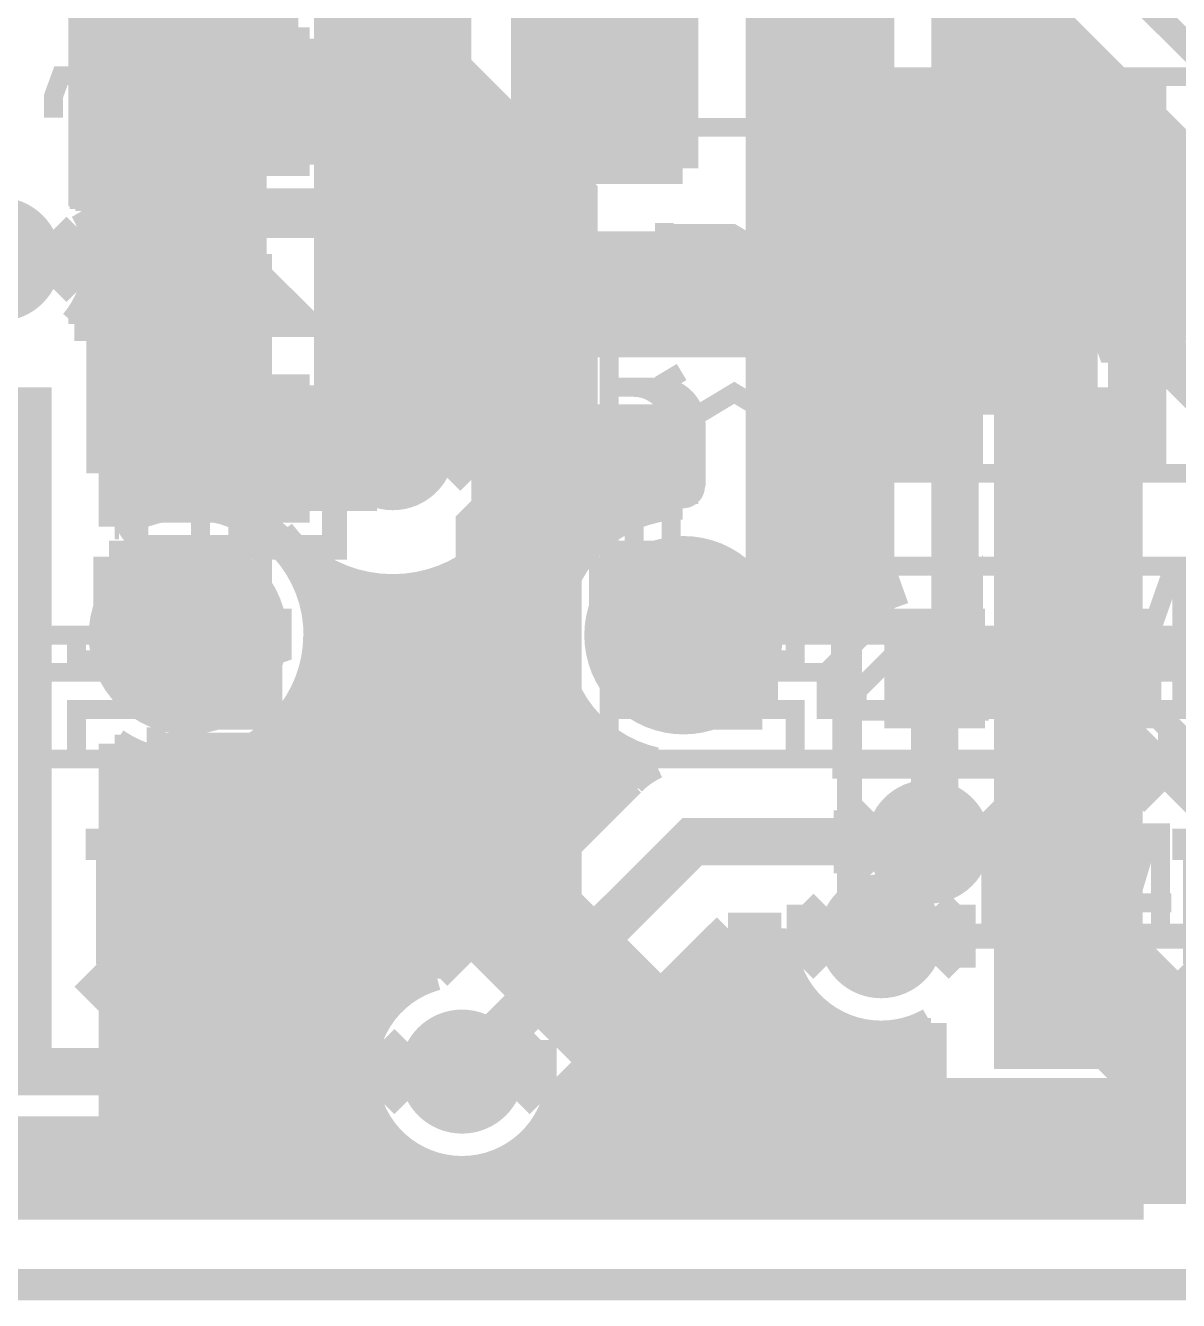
# Model space of a CAD drawing. Extents: x -10 to 131, y -93 to 209.
# Drawn here: x 56.73 to 66.02, y -31.13 to -20.85 of the extents above; entities that cross this region are included whole.
import ezdxf

# ---------------------------------------------------------------- set-up
doc = ezdxf.new("R2010")
doc.units = 0
doc.header["$MEASUREMENT"] = 0
doc.layers.get('0').update_dxf_attribs({"linetype": 'CONTINUOUS'})
for name, color, linetype in [('22-303-0_ASB', 7, 'CONTINUOUS'), ('22-303-0_AST', 7, 'CONTINUOUS'), ('22-303-0_BOT', 2, 'CONTINUOUS'), ('22-303-0_DRD', 6, 'CONTINUOUS'), ('22-303-0_DRL', 1, 'CONTINUOUS'), ('22-303-0_GND', 3, 'CONTINUOUS'), ('22-303-0_IN1', 10, 'CONTINUOUS'), ('22-303-0_SMB', 14, 'CONTINUOUS'), ('22-303-0_SMT', 9, 'CONTINUOUS'), ('22-303-0_SPB', 12, 'CONTINUOUS'), ('22-303-0_SPT', 11, 'CONTINUOUS'), ('22-303-0_SSB', 13, 'CONTINUOUS'), ('22-303-0_SST', 8, 'CONTINUOUS'), ('22-303-0_TOP', 15, 'CONTINUOUS'), ('THRUHOLE_NPT', 7, 'CONTINUOUS'), ('THRUHOLE_TAP', 2, 'CONTINUOUS')]:
    doc.layers.add(name, color=color, linetype=linetype)

# ---------------------------------------------------------------- blocks, each defined once
blk = doc.blocks.new('ROUND_28')
at = {"const_width": 0.54991}
blk.add_lwpolyline([(-0.274954, 0, 1), (0.274954, 0, 1)], format="xyb", close=True, dxfattribs=at)
blk = doc.blocks.new('ROUND_70')
at = {"const_width": 0.29972}
blk.add_lwpolyline([(-0.14986, 0, 1), (0.14986, 0, 1)], format="xyb", close=True, dxfattribs=at)
blk = doc.blocks.new('ROUND_75')
at = {"const_width": 0.29972}
blk.add_lwpolyline([(-0.14986, 0, 1), (0.14986, 0, 1)], format="xyb", close=True, dxfattribs=at)
blk = doc.blocks.new('RECTANGLE_76')
blk.add_solid([(0.59944, 2.74955), (0.59944, -2.74955), (-0.59944, 2.74955), (-0.59944, -2.74955)])
blk = doc.blocks.new('ROUND_117')
at = {"const_width": 0.10033}
blk.add_lwpolyline([(-0.050164, 0, 1), (0.050164, 0, 1)], format="xyb", close=True, dxfattribs=at)
blk = doc.blocks.new('ROUND_85')
at = {"const_width": 0.8001}
blk.add_lwpolyline([(-0.40005, 0, 1), (0.40005, 0, 1)], format="xyb", close=True, dxfattribs=at)
blk = doc.blocks.new('ROUND_100')
at = {"const_width": 0.50038}
blk.add_lwpolyline([(-0.25019, 0, 1), (0.25019, 0, 1)], format="xyb", close=True, dxfattribs=at)
blk = doc.blocks.new('RECTANGLE_9')
blk.add_solid([(0.4064, 0.4826), (0.4064, -0.4826), (-0.4064, 0.4826), (-0.4064, -0.4826)])
blk = doc.blocks.new('RECTANGLE_15')
blk.add_solid([(1.14935, 1.12522), (1.14935, -1.12522), (-1.14935, 1.12522), (-1.14935, -1.12522)])
blk = doc.blocks.new('SQUARE_20')
blk.add_solid([(0.59944, 0.59944), (0.59944, -0.59944), (-0.59944, 0.59944), (-0.59944, -0.59944)])
blk = doc.blocks.new('SQUARE_106')
blk.add_solid([(0.54991, 0.54991), (0.54991, -0.54991), (-0.54991, 0.54991), (-0.54991, -0.54991)])
blk = doc.blocks.new('ROUND_108')
at = {"const_width": 0.10033}
blk.add_lwpolyline([(-0.050164, 0, 1), (0.050164, 0, 1)], format="xyb", close=True, dxfattribs=at)

msp = doc.modelspace()

# ---------------------------------------------------------------- linework, layer by layer
at = {"layer": '22-303-0_ASB'}
for points, const_width in [([(111.00054, 208.99374), (111.00054, 198.99376), (116.0018, 198.99376), (116.0018, 208.99374), (130.50012, 208.99374), (130.50012, -31.00578), (-9.4996, -31.00578), (-9.4996, 208.99374), (111.00054, 208.99374)], 0.254), ([(63.43396, -22.76602), (63.43396, -20.7645), (63.13424, -20.7645), (62.83452, -20.7645), (62.83452, -22.76602)], 0.1524), ([(56.95442, -21.59), (56.95442, -21.41982), (57.01538, -21.25218), (57.2516, -21.25218), (57.31002, -21.41982), (57.31002, -22.26818)], 0.1524), ([(58.0898, -21.25218), (57.85358, -21.25218)], 0.1524), ([(57.97042, -21.25218), (57.97042, -22.26818), (57.85358, -22.098)], 0.1524), ([(58.45302, -21.41982), (58.51398, -21.25218), (58.86958, -21.25218), (58.928, -21.41982), (58.928, -21.76018), (58.80862, -21.92782), (58.45302, -21.92782), (58.45302, -22.26818), (58.928, -22.26818)], 0.1524), ([(65.33642, -21.717), (65.33642, -21.54682), (65.39738, -21.37918), (65.6336, -21.37918), (65.69202, -21.54682), (65.69202, -22.39518)], 0.1524), ([(57.37098, -22.26818), (57.13222, -22.26818)], 0.1524), ([(65.75298, -22.39518), (65.51422, -22.39518)], 0.1524), ([(58.44032, -23.76424), (58.64098, -23.76424), (58.64098, -22.76602), (48.641, -22.76602), (48.641, -23.76424)], 0.1524), ([(67.2338, -23.76424), (67.43446, -23.76424), (67.43446, -22.76602), (61.43498, -22.76602), (61.43498, -23.76424), (61.43498, -24.06396)], 0.1524), ([(58.1406, -24.06396), (58.1406, -25.76576), (58.1406, -25.96388), (57.13984, -25.96388), (57.13984, -25.76576), (58.1406, -25.76576), (58.44032, -26.06548), (56.28894, -26.06548), (56.28894, -26.3652), (54.38902, -26.3652), (54.38902, -26.06548), (54.68874, -25.76576), (51.98872, -25.76576), (51.7398, -25.76576), (50.9397, -25.76576), (50.69078, -25.76576), (50.1396, -25.76576), (49.13884, -25.76576), (48.83912, -26.06548), (48.83912, -24.06396), (48.641, -24.06396), (48.641, -23.76424), (48.83912, -23.76424)], 0.1524), ([(58.23966, -23.76424), (58.44032, -23.76424)], 0.1524), ([(58.64098, -23.76424), (58.64098, -24.06396), (58.44032, -24.06396), (58.44032, -26.06548)], 0.1524), ([(61.43498, -23.76424), (61.63564, -23.76424)], 0.1524), ([(61.63564, -23.76424), (61.83376, -23.76424)], 0.1524), ([(57.93994, -24.56434), (57.93994, -24.06396)], 0.1524), ([(58.64098, -26.3652), (58.64098, -24.06396)], 0.1524), ([(65.08496, -26.06548), (65.08496, -26.3652), (63.18504, -26.3652), (63.18504, -26.06548), (61.63564, -26.06548), (61.63564, -24.06396), (61.43498, -24.06396), (61.43498, -26.3652), (62.93358, -26.3652), (62.93358, -26.76398), (61.43498, -26.76398), (61.43498, -26.3652)], 0.1524), ([(63.18504, -26.06548), (63.48476, -25.76576), (62.93358, -25.76576), (62.93358, -25.96388), (61.93536, -25.96388), (61.93536, -25.76576), (61.93536, -24.06396)], 0.1524), ([(62.13602, -24.06396), (62.13602, -24.56434)], 0.1524), ([(66.93408, -24.06396), (66.93408, -25.76576), (66.93408, -25.96388), (65.93586, -25.96388), (65.93586, -25.76576), (66.93408, -25.76576), (67.2338, -26.06548), (65.08496, -26.06548), (64.78524, -25.76576), (65.93586, -25.76576)], 0.1524), ([(58.1406, -24.66594), (58.039, -24.66594)], 0.1524), ([(61.93536, -24.66594), (62.03442, -24.66594)], 0.1524), ([(55.98922, -25.76576), (57.13984, -25.76576)], 0.1524), ([(61.63564, -26.06548), (61.93536, -25.76576), (62.93358, -25.76576)], 0.1524), ([(63.48476, -25.76576), (63.73368, -25.76576)], 0.1524), ([(64.83604, -26.3652), (64.83604, -26.21534), (64.53378, -25.91562), (64.53378, -25.76576), (63.73368, -25.76576), (63.73368, -25.91562), (63.73368, -26.3652)], 0.1524), ([(64.53378, -25.76576), (64.78524, -25.76576)], 0.1524), ([(63.43396, -26.3652), (63.43396, -26.21534), (63.73368, -25.91562)], 0.1524), ([(64.53378, -25.91562), (64.53378, -26.3652)], 0.1524), ([(58.64098, -26.76398), (58.64098, -26.3652), (57.13984, -26.3652), (57.13984, -26.76398), (58.64098, -26.76398)], 0.1524), ([(67.43446, -26.76398), (67.43446, -26.3652), (65.93586, -26.3652), (65.93586, -26.76398), (67.43446, -26.76398)], 0.1524), ([(57.13984, -26.76398), (50.1396, -26.76398)], 0.1524), ([(65.93586, -26.76398), (62.93358, -26.76398)], 0.1524), ([(65.43548, -26.76398), (65.43548, -28.7655), (65.13576, -28.7655), (64.83604, -28.7655), (64.83604, -26.76398)], 0.1524), ([(57.63768, -27.45232), (57.2135, -27.45232)], 0.254), ([(57.42432, -27.45232), (57.42432, -28.72232), (57.2135, -28.5115)], 0.254), ([(66.40068, -27.45232), (65.9765, -27.45232)], 0.254), ([(66.18732, -27.45232), (66.18732, -28.72232), (65.9765, -28.5115)], 0.254)]:
    msp.add_lwpolyline(points, dxfattribs=dict(at, const_width=const_width))
at = {"layer": '22-303-0_ASB', "const_width": 0.1524}
for points in [[(58.23966, -23.76424, 0.4142136), (57.93994, -24.06396)], [(58.44032, -23.76424, 0.4142136), (58.1406, -24.06396)], [(61.9125, -23.95474, 0.3079803), (61.63564, -23.76678)], [(62.13602, -24.06396, 0.4142136), (61.83376, -23.7617)], [(61.93536, -24.06396, 0.0942165), (61.91445, -23.95397)], [(63.13424, -24.46528, 0.4142136), (62.83452, -24.765)], [(63.43396, -24.765, 0.4142136), (63.13424, -24.46528)], [(65.13576, -24.46528, 0.4142136), (64.83604, -24.765)], [(65.43548, -24.765, 0.4142136), (65.13576, -24.46528)], [(57.93994, -24.56434, 0.4142136), (58.039, -24.6634)], [(62.02934, -24.66594, 0.4142136), (62.13094, -24.56434)], [(62.83452, -24.765, 0.4142136), (63.13424, -25.06472)], [(63.13424, -25.06472, 0.4142136), (63.43396, -24.765)], [(64.83604, -24.765, 0.4142136), (65.13576, -25.06472)], [(65.13576, -25.06472, 0.4142136), (65.43548, -24.765)]]:
    msp.add_lwpolyline(points, format="xyb", dxfattribs=at)
at = {"layer": '22-303-0_AST'}
for points, const_width in [([(111.00054, 208.99374), (111.00054, 198.99376), (116.0018, 198.99376), (116.0018, 208.99374), (130.50012, 208.99374), (130.50012, -31.00578), (-9.4996, -31.00578), (-9.4996, 208.99374), (111.00054, 208.99374)], 0.254), ([(57.32018, -21.3614), (57.32018, -24.3586), (57.6199, -24.3586), (57.6199, -25.0571), (59.2201, -25.0571), (59.2201, -24.3586), (59.51982, -24.3586), (59.51982, -21.3614), (59.2201, -21.3614), (59.2201, -20.6629), (57.6199, -20.6629), (57.6199, -21.3614), (57.32018, -21.3614)], 0.20066), ([(63.67526, -24.4602), (69.67474, -24.4602), (69.67474, -21.2598), (63.67526, -21.2598), (63.67526, -24.4602)], 0.1524), ([(63.67526, -21.2598), (63.67526, -24.4602)], 0.1524), ([(63.77432, -21.2598), (63.77432, -24.4602)], 0.1524), ([(63.87592, -21.2598), (63.87592, -24.4602)], 0.1524), ([(63.97498, -21.2598), (63.97498, -24.4602)], 0.1524), ([(64.07404, -21.2598), (64.07404, -24.4602)], 0.1524), ([(64.17564, -21.2598), (64.17564, -24.4602)], 0.1524), ([(64.2747, -21.2598), (64.2747, -24.4602)], 0.1524), ([(64.37376, -21.2598), (64.37376, -24.4602)], 0.1524), ([(57.52084, -22.26056), (57.32018, -22.26056), (57.32018, -22.46122)], 0.20066), ([(59.51982, -22.29104), (57.32018, -22.29104)], 0.20066), ([(57.49036, -22.26056), (57.49036, -22.46122)], 0.20066), ([(59.51982, -22.26056), (57.52084, -22.26056)], 0.20066), ([(57.66816, -22.26056), (57.66816, -22.46122)], 0.20066), ([(57.8485, -22.26056), (57.8485, -22.46122)], 0.20066), ([(58.02884, -22.26056), (58.02884, -22.46122)], 0.20066), ([(58.20918, -22.26056), (58.20918, -22.46122)], 0.20066), ([(58.38698, -22.26056), (58.38698, -22.46122)], 0.20066), ([(58.56732, -22.26056), (58.56732, -22.46122)], 0.20066), ([(58.74766, -22.26056), (58.74766, -22.46122)], 0.20066), ([(58.928, -22.26056), (58.928, -22.46122)], 0.20066), ([(59.10834, -22.26056), (59.10834, -22.46122)], 0.20066), ([(59.28614, -22.26056), (59.28614, -22.46122)], 0.20066), ([(59.46648, -22.26056), (59.46648, -22.46122)], 0.20066), ([(59.51982, -22.26056), (59.51982, -22.46122)], 0.20066), ([(59.51982, -22.46122), (57.32018, -22.46122)], 0.20066), ([(65.86982, -23.31974), (65.8114, -23.48992), (65.4558, -23.48992), (65.39484, -23.31974), (65.39484, -22.6441), (65.4558, -22.47392), (65.8114, -22.47392), (65.86982, -22.6441)], 0.1524), ([(58.42, -22.65934), (59.01944, -23.25878), (57.82056, -23.25878)], 0.20066), ([(58.42, -22.65934), (57.82056, -23.25878)], 0.20066), ([(58.34888, -22.73046), (58.34888, -23.25878)], 0.20066), ([(58.49112, -22.73046), (58.34888, -22.73046)], 0.20066), ([(58.52922, -22.76856), (58.52922, -23.25878)], 0.20066), ([(58.16854, -22.9108), (58.16854, -23.25878)], 0.20066), ([(58.67146, -22.9108), (58.16854, -22.9108)], 0.20066), ([(58.70702, -22.9489), (58.70702, -23.25878)], 0.20066), ([(57.9882, -23.09114), (57.9882, -23.25878)], 0.20066), ([(58.8518, -23.09114), (57.9882, -23.09114)], 0.20066), ([(58.88736, -23.1267), (58.88736, -23.25878)], 0.20066), ([(66.2305, -25.2095), (63.3095, -25.2095), (63.3095, -26.8478), (66.2305, -26.8478), (66.2305, -25.2095)], 0.1524), ([(64.37376, -26.3779), (64.37376, -25.3619), (64.25692, -25.53208)], 0.1524), ([(63.77432, -26.21026), (63.71336, -26.3779), (63.35776, -26.3779), (63.29934, -26.21026), (63.29934, -25.53208), (63.35776, -25.3619), (63.71336, -25.3619), (63.77432, -25.53208)], 0.1524), ([(65.03416, -26.3779), (64.91732, -26.21026), (64.85636, -26.04008), (64.85636, -25.70226), (64.91732, -25.53208), (65.03416, -25.3619), (65.15354, -25.3619), (65.27292, -25.53208), (65.33134, -25.70226), (65.33134, -26.04008), (65.27292, -26.21026), (65.15354, -26.3779), (65.03416, -26.3779)], 0.1524), ([(66.16954, -26.04008), (65.69456, -26.04008), (65.93332, -25.3619), (66.05016, -25.3619), (66.05016, -26.3779)], 0.1524), ([(57.78246, -25.5524), (57.78246, -25.908), (58.12028, -26.02738), (58.46064, -26.02738), (58.79846, -25.908), (58.79846, -25.5524)], 0.1524), ([(57.78246, -25.61082), (58.79846, -25.61082)], 0.1524), ([(64.49314, -26.3779), (64.25692, -26.3779)], 0.1524), ([(57.78246, -26.7462), (57.78246, -26.50998)], 0.1524), ([(57.78246, -26.62682), (58.79846, -26.62682), (58.62828, -26.50998)], 0.1524), ([(58.29046, -27.52598), (58.29046, -27.17038), (58.46064, -27.10942), (58.62828, -27.10942), (58.79846, -27.17038), (58.79846, -27.52598), (58.62828, -27.5844), (58.46064, -27.5844), (57.78246, -27.34818)], 0.1524)]:
    msp.add_lwpolyline(points, dxfattribs=dict(at, const_width=const_width))
at = {"layer": '22-303-0_BOT'}
for points, const_width in [([(76.2, -27.305), (72.898, -24.003), (69.088, -24.003), (64.008, -18.923), (62.484, -18.923), (59.817, -16.256), (59.817, -12.446), (58.928, -11.557), (58.928, -7.239)], 0.2032), ([(53.213, -13.97), (59.69, -20.4216), (59.69, -20.447)], 1.016), ([(60.8584, -18.15846), (60.8584, -21.99894)], 0.254), ([(61.087, -18.38706), (61.087, -21.99894)], 0.254), ([(61.3156, -18.61566), (61.3156, -21.99894)], 0.254), ([(61.5442, -18.84426), (61.5442, -21.99894)], 0.254), ([(61.7728, -19.07286), (61.7728, -21.99894)], 0.254), ([(62.0014, -19.30146), (62.0014, -21.99894)], 0.254), ([(57.4294, -19.60372), (57.4294, -23.25624)], 0.254), ([(62.0268, -19.75612), (62.0268, -21.99894)], 0.254), ([(57.2135, -19.812), (57.2135, -22.3266)], 0.254), ([(57.658, -19.83232), (57.658, -24.7777)], 0.254), ([(57.2008, -19.94408), (57.2008, -22.30628)], 0.254), ([(59.69, -20.447), (59.69, -23.01494), (59.69, -24.257)], 1.27), ([(57.8866, -20.05838), (57.8866, -24.71928)], 0.254), ([(64.24168, -20.02028), (68.65112, -24.42718)], 0.254), ([(64.24168, -20.02028), (64.24168, -23.25624)], 0.254), ([(64.2874, -20.06346), (64.2874, -23.25624)], 0.254), ([(58.1152, -20.28698), (58.1152, -24.70912)], 0.254), ([(64.516, -20.29206), (64.516, -23.25624)], 0.254), ([(60.833, -20.447), (60.833, -21.99894)], 0.254), ([(58.3438, -20.51304), (58.3438, -24.7523)], 0.254), ([(64.7446, -20.52066), (64.7446, -23.25624)], 0.254), ([(58.547, -20.7518), (57.2135, -20.7518)], 0.254), ([(58.547, -20.71624), (58.547, -23.01494)], 0.254), ([(62.0268, -20.7518), (60.833, -20.7518)], 0.254), ([(64.9732, -20.7518), (64.24168, -20.7518)], 0.254), ([(64.9732, -20.74926), (64.9732, -23.25624)], 0.254), ([(58.547, -20.9804), (57.2135, -20.9804)], 0.254), ([(62.0268, -20.9804), (60.833, -20.9804)], 0.254), ([(65.2018, -20.9804), (64.24168, -20.9804)], 0.254), ([(65.2018, -20.97786), (65.2018, -23.25624)], 0.254), ([(58.547, -21.209), (57.2135, -21.209)], 0.254), ([(62.0268, -21.209), (60.833, -21.209)], 0.254), ([(65.4304, -21.209), (64.24168, -21.209)], 0.254), ([(65.4304, -21.20646), (65.4304, -23.25624)], 0.254), ([(58.547, -21.4376), (57.2135, -21.4376)], 0.254), ([(62.0268, -21.4376), (60.833, -21.4376)], 0.254), ([(65.659, -21.4376), (64.24168, -21.4376)], 0.254), ([(65.659, -21.43506), (65.659, -23.25624)], 0.254), ([(58.547, -21.6662), (57.2135, -21.6662)], 0.254), ([(62.0268, -21.6662), (60.833, -21.6662)], 0.254), ([(65.8876, -21.6662), (64.24168, -21.6662)], 0.254), ([(65.8876, -21.66366), (65.8876, -23.25624)], 0.254), ([(58.547, -21.8948), (57.2135, -21.8948)], 0.254), ([(62.0268, -21.8948), (60.833, -21.8948)], 0.254), ([(66.1162, -21.8948), (64.24168, -21.8948)], 0.254), ([(66.1162, -21.89226), (66.1162, -23.25624)], 0.254), ([(62.0268, -21.99894), (60.833, -21.99894)], 0.254), ([(62.0268, -21.99894), (60.833, -21.99894)], 0.254), ([(58.547, -22.1234), (57.2135, -22.1234)], 0.254), ([(66.3448, -22.1234), (64.24168, -22.1234)], 0.254), ([(58.547, -22.352), (57.2262, -22.352)], 0.254), ([(66.5734, -22.352), (64.24168, -22.352)], 0.254), ([(59.69, -24.257), (59.69, -23.01494)], 1.27), ([(58.547, -22.5806), (57.30748, -22.5806)], 0.254), ([(59.66206, -23.01494), (59.69, -23.01494), (63.13424, -23.01494)], 1.016), ([(59.69, -23.01494), (63.13424, -23.01494)], 1.016), ([(59.69, -23.01494), (63.13424, -23.01494), (59.69, -23.01494)], 1.016), ([(66.802, -22.5806), (64.24168, -22.5806)], 0.254), ([(59.5884, -24.3332), (59.5884, -23.0886)], 1.016), ([(58.547, -22.8092), (57.31764, -22.8092)], 0.254), ([(67.0306, -22.8092), (64.24168, -22.8092)], 0.254), ([(58.547, -23.0378), (57.26176, -23.0378)], 0.254), ([(58.547, -23.01494), (58.547, -24.257)], 0.254), ([(58.547, -23.01494), (58.547, -24.257)], 0.254), ([(59.5884, -23.0886), (59.66206, -23.01494)], 0.2032), ([(67.2592, -23.0378), (64.24168, -23.0378)], 0.254), ([(57.2008, -23.15972), (57.2008, -23.25624)], 0.254), ([(58.547, -23.2664), (57.12206, -23.2664)], 0.254), ([(57.44718, -23.25624), (57.12968, -23.25624)], 0.254), ([(57.44718, -23.25624), (57.44718, -24.88946)], 0.254), ([(66.2432, -23.25624), (64.24168, -23.25624)], 0.254), ([(67.4878, -23.2664), (64.24168, -23.2664)], 0.254), ([(58.547, -23.495), (57.44718, -23.495)], 0.254), ([(58.547, -23.7236), (57.44718, -23.7236)], 0.254), ([(58.547, -23.9522), (57.44718, -23.9522)], 0.254), ([(62.0268, -24.03094), (60.833, -24.03094)], 0.254), ([(62.0268, -24.03094), (60.833, -24.03094)], 0.254), ([(60.833, -24.03094), (60.833, -24.257)], 0.254), ([(60.8584, -24.03094), (60.8584, -27.68854)], 0.254), ([(61.087, -24.03094), (61.087, -25.29586)], 0.254), ([(61.3156, -24.03094), (61.3156, -24.98852)], 0.254), ([(61.5442, -24.03094), (61.5442, -24.8285)], 0.254), ([(61.7728, -24.03094), (61.7728, -24.7396)], 0.254), ([(62.0014, -24.03094), (62.0014, -24.70658)], 0.254), ([(62.0268, -24.03094), (62.0268, -24.70658)], 0.254), ([(58.547, -24.1808), (57.44718, -24.1808)], 0.254), ([(62.0268, -24.1808), (60.833, -24.1808)], 0.254), ([(58.55716, -24.4094), (57.44718, -24.4094)], 0.254), ([(58.5724, -24.49576), (58.5724, -24.85136)], 0.254), ([(62.0268, -24.4094), (60.82284, -24.4094)], 0.254), ([(58.61304, -24.638), (57.44718, -24.638)], 0.254), ([(62.0268, -24.638), (60.76696, -24.638)], 0.254), ([(57.48274, -24.8666), (57.44718, -24.8666)], 0.254), ([(58.72226, -24.8666), (58.5978, -24.8666)], 0.254), ([(60.6298, -24.90724), (60.6298, -27.91714)], 0.254), ([(61.47562, -24.8666), (60.6552, -24.8666)], 0.254), ([(58.801, -24.97582), (58.801, -25.02916)], 0.254), ([(58.91276, -25.0952), (58.85688, -25.0952)], 0.254), ([(61.21654, -25.0952), (60.46724, -25.0952)], 0.254), ([(59.0296, -25.18918), (59.0296, -25.39238)], 0.254), ([(60.4012, -25.15108), (60.4012, -28.14574)], 0.254), ([(59.27852, -25.3238), (59.00166, -25.3238)], 0.254), ([(59.2582, -25.31364), (59.2582, -30.353)], 0.254), ([(61.07176, -25.3238), (60.09894, -25.3238)], 0.254), ([(60.1726, -25.29332), (60.1726, -28.37434)], 0.254), ([(59.4868, -25.38222), (59.4868, -29.01696)], 0.254), ([(59.7154, -25.4), (59.7154, -28.67914)], 0.254), ([(59.944, -25.37206), (59.944, -28.5369)], 0.254), ([(60.9981, -25.5524), (59.07532, -25.5524)], 0.254), ([(60.97778, -25.781), (59.09564, -25.781)], 0.254), ([(61.00572, -26.0096), (59.0677, -26.0096)], 0.254), ([(59.0296, -26.1366), (59.0296, -30.353)], 0.254), ([(65.13576, -26.51506), (65.13576, -28.30576), (66.675, -29.845)], 1.016), ([(61.08954, -26.2382), (58.98388, -26.2382)], 0.254), ([(61.087, -26.23312), (61.087, -27.45994)], 0.254), ([(58.801, -26.49982), (58.801, -30.353)], 0.254), ([(61.24194, -26.4668), (58.83148, -26.4668)], 0.254), ([(61.3156, -26.54046), (61.3156, -27.23134)], 0.254), ([(57.44718, -26.63952), (57.44718, -29.77388)], 0.254), ([(57.53608, -26.6954), (57.44718, -26.6954)], 0.254), ([(57.658, -26.75128), (57.658, -30.353)], 0.254), ([(61.5315, -26.6954), (58.54192, -26.6954)], 0.254), ([(58.5724, -26.67762), (58.5724, -30.353)], 0.254), ([(61.5442, -26.70048), (61.5442, -27.00274)], 0.254), ([(57.8866, -26.8097), (57.8866, -30.353)], 0.254), ([(58.1152, -26.81986), (58.1152, -30.353)], 0.254), ([(58.3438, -26.77668), (58.3438, -30.353)], 0.254), ([(61.7728, -26.78938), (61.7728, -26.81732)], 0.254), ([(61.62294, -26.924), (57.44718, -26.924)], 0.254), ([(61.60262, -26.94432), (60.04052, -28.50388)], 0.254), ([(61.39434, -27.1526), (57.44718, -27.1526)], 0.254), ([(61.16574, -27.3812), (57.44718, -27.3812)], 0.254), ([(60.2488, -29.2862), (62.103, -27.432), (64.008, -27.432)], 0.381), ([(60.93714, -27.6098), (57.44718, -27.6098)], 0.254), ([(60.70854, -27.8384), (57.44718, -27.8384)], 0.254), ([(60.47994, -28.067), (57.44718, -28.067)], 0.254), ([(62.39256, -28.1305), (61.02858, -29.49194)], 0.254), ([(62.82182, -28.1305), (62.39256, -28.1305)], 0.254), ([(62.4586, -28.1305), (62.4586, -30.353)], 0.254), ([(62.6872, -28.1305), (62.6872, -30.353)], 0.254), ([(62.82182, -28.1305), (62.81932, -28.194)], 0.254), ([(60.25134, -28.2956), (57.44718, -28.2956)], 0.254), ([(62.82436, -28.2956), (62.22746, -28.2956)], 0.254), ([(62.23, -28.29306), (62.23, -30.353)], 0.254), ([(59.97956, -28.5242), (57.44718, -28.5242)], 0.254), ([(62.8904, -28.5242), (61.99886, -28.5242)], 0.254), ([(62.0014, -28.52166), (62.0014, -30.353)], 0.254), ([(62.9158, -28.57754), (62.9158, -30.353)], 0.254), ([(59.64174, -28.7528), (57.44718, -28.7528)], 0.254), ([(63.0428, -28.7528), (61.77026, -28.7528)], 0.254), ([(61.7728, -28.75026), (61.7728, -30.353)], 0.254), ([(63.1444, -28.8417), (63.1444, -30.353)], 0.254), ([(64.02832, -28.89504), (64.02832, -29.77388)], 0.254), ([(59.4995, -28.9814), (57.44718, -28.9814)], 0.254), ([(63.44666, -28.9814), (61.54166, -28.9814)], 0.254), ([(61.5442, -28.97886), (61.5442, -30.353)], 0.254), ([(63.373, -28.96108), (63.373, -30.353)], 0.254), ([(63.6016, -29.00172), (63.6016, -30.353)], 0.254), ([(64.02832, -28.9814), (63.80734, -28.9814)], 0.254), ([(63.8302, -28.97632), (63.8302, -30.353)], 0.254), ([(59.44362, -29.21), (57.44718, -29.21)], 0.254), ([(64.02832, -29.21), (61.31306, -29.21)], 0.254), ([(61.3156, -29.20746), (61.3156, -30.353)], 0.254), ([(59.45632, -29.4386), (57.44718, -29.4386)], 0.254), ([(64.02832, -29.4386), (61.08446, -29.4386)], 0.254), ([(61.087, -29.43606), (61.087, -30.353)], 0.254), ([(59.4868, -29.5529), (59.4868, -30.353)], 0.254), ([(59.53506, -29.6672), (57.44718, -29.6672)], 0.254), ([(64.02832, -29.6672), (60.96, -29.6672)], 0.254), ([(57.44718, -29.77388), (55.2323, -29.77388)], 0.254), ([(56.7436, -29.77388), (56.7436, -30.353)], 0.254), ([(56.9722, -29.77388), (56.9722, -30.353)], 0.254), ([(57.2008, -29.77388), (57.2008, -30.353)], 0.254), ([(57.4294, -29.77388), (57.4294, -30.353)], 0.254), ([(60.8584, -29.81452), (60.8584, -30.353)], 0.254), ([(65.16624, -29.77388), (64.02832, -29.77388)], 0.254), ([(64.0588, -29.77388), (64.0588, -30.353)], 0.254), ([(64.2874, -29.77388), (64.2874, -30.353)], 0.254), ([(64.516, -29.77388), (64.516, -30.353)], 0.254), ([(64.7446, -29.77388), (64.7446, -30.353)], 0.254), ([(64.9732, -29.77388), (64.9732, -30.353)], 0.254), ([(65.16624, -29.77388), (65.74536, -30.353)], 0.254), ([(65.2018, -29.80944), (65.2018, -30.353)], 0.254), ([(59.71794, -29.8958), (49.19472, -29.8958)], 0.254), ([(59.7154, -29.89326), (59.7154, -30.353)], 0.254), ([(65.28816, -29.8958), (60.77712, -29.8958)], 0.254), ([(59.944, -30.03296), (59.944, -30.353)], 0.254), ([(60.6298, -29.9974), (60.6298, -30.353)], 0.254), ([(65.4304, -30.03804), (65.4304, -30.353)], 0.254), ([(65.51676, -30.1244), (42.74566, -30.1244)], 0.254), ([(60.1726, -30.08884), (60.1726, -30.353)], 0.254), ([(60.4012, -30.07868), (60.4012, -30.353)], 0.254), ([(65.74536, -30.353), (42.51706, -30.353)], 0.254), ([(65.659, -30.26664), (65.659, -30.353)], 0.254)]:
    msp.add_lwpolyline(points, dxfattribs=dict(at, const_width=const_width))
at = {"layer": '22-303-0_BOT', "const_width": 0.254}
for points in [[(57.32272, -22.733, 0.1325033), (57.21315, -22.3268)], [(57.12968, -23.25624, 0.178153), (57.32222, -22.733)], [(59.69, -25.4, 0.4142136), (60.833, -24.257)], [(58.039, -24.70658, 0.1496009), (57.4462, -24.88801)], [(59.09818, -25.76576, 0.4142136), (58.039, -24.70658)], [(62.0268, -24.70658, 0.412108), (60.97524, -25.76576)], [(58.7756, -24.9428, 0.236068), (59.69, -25.4)], [(58.7756, -24.9428, 0.236068), (59.69, -25.4)], [(58.039, -26.8224, 0.4142136), (59.09564, -25.76576)], [(60.97778, -25.76576, 0.3523308), (61.80836, -26.797)], [(57.44718, -26.63952, 0.1499452), (58.039, -26.82108)], [(61.80836, -26.797, 0.0879666), (61.608, -26.937)], [(61.80836, -26.797, 0.0879666), (61.608, -26.937)], [(62.81928, -28.194, 0.4142136), (63.627, -29.00172)], [(60.04052, -28.50388, 0.3399006), (59.43854, -29.2862)], [(63.627, -29.00172, 0.1307182), (64.02829, -28.89499)], [(59.44108, -29.2862, 0.4142136), (60.2488, -30.09392)], [(60.2488, -30.09392, 0.3405246), (61.02858, -29.49194)]]:
    msp.add_lwpolyline(points, format="xyb", dxfattribs=at)
at = {"layer": '22-303-0_DRD', "const_width": 0.254}
for points in [[(111.00054, 208.99374), (111.00054, 198.99376), (116.0018, 198.99376), (116.0018, 208.99374), (130.50012, 208.99374), (130.50012, -31.00578), (-9.4996, -31.00578), (-9.4996, 208.99374), (111.00054, 208.99374)], [(56.515, -22.352), (57.15, -22.987)], [(57.15, -22.479), (56.515, -23.114)], [(57.15, -22.987), (57.15, -22.479)], [(59.055, -24.511), (59.69, -23.876)], [(59.055, -24.511), (59.69, -23.876)], [(59.69, -23.876), (60.325, -24.511)], [(59.69, -23.876), (60.325, -24.511)], [(59.055, -24.003), (59.055, -24.511)], [(59.69, -24.638), (59.055, -24.003)], [(59.055, -24.003), (59.055, -24.511)], [(59.69, -24.638), (59.055, -24.003)], [(60.325, -24.003), (59.69, -24.638)], [(60.325, -24.003), (59.69, -24.638)], [(60.325, -24.511), (60.325, -24.003)], [(60.325, -24.511), (60.325, -24.003)], [(57.404, -25.13076), (57.404, -25.76576)], [(58.039, -25.13076), (57.404, -25.13076)], [(58.039, -26.40076), (58.039, -25.13076)], [(61.39942, -25.13076), (61.39942, -25.76576)], [(62.03442, -25.13076), (61.39942, -25.13076)], [(62.03442, -26.40076), (62.03442, -25.13076)], [(57.404, -25.76576), (58.674, -25.76576)], [(58.674, -25.76576), (58.674, -26.40076)], [(61.39942, -25.76576), (62.66942, -25.76576)], [(62.66942, -25.76576), (62.66942, -26.40076)], [(58.674, -26.40076), (58.039, -26.40076)], [(62.66942, -26.40076), (62.03442, -26.40076)], [(65.659, -27.1018), (66.294, -26.4668)], [(65.659, -26.5938), (65.659, -27.1018)], [(66.294, -27.2288), (65.659, -26.5938)], [(63.373, -27.686), (64.008, -27.051)], [(64.008, -27.051), (64.643, -27.686)], [(63.373, -27.178), (63.373, -27.686)], [(64.008, -27.813), (63.373, -27.178)], [(64.643, -27.178), (64.008, -27.813)], [(64.643, -27.686), (64.643, -27.178)], [(62.992, -28.448), (63.627, -27.813)], [(63.627, -27.813), (64.262, -28.448)], [(62.992, -27.94), (62.992, -28.448)], [(63.627, -28.575), (62.992, -27.94)], [(64.262, -27.94), (63.627, -28.575)], [(64.262, -28.448), (64.262, -27.94)], [(59.6138, -29.5402), (60.2488, -28.9052)], [(59.6138, -29.5402), (60.2488, -28.9052)], [(60.2488, -28.9052), (60.8838, -29.5402)], [(60.2488, -28.9052), (60.8838, -29.5402)], [(59.6138, -29.0322), (59.6138, -29.5402)], [(60.2488, -29.6672), (59.6138, -29.0322)], [(59.6138, -29.0322), (59.6138, -29.5402)], [(60.2488, -29.6672), (59.6138, -29.0322)], [(60.8838, -29.0322), (60.2488, -29.6672)], [(60.8838, -29.0322), (60.2488, -29.6672)], [(60.8838, -29.5402), (60.8838, -29.0322)], [(60.8838, -29.5402), (60.8838, -29.0322)], [(66.04, -30.099), (66.675, -29.464)], [(66.04, -29.591), (66.04, -30.099)], [(66.675, -30.226), (66.04, -29.591)]]:
    msp.add_lwpolyline(points, dxfattribs=at)
at = {"layer": '22-303-0_DRL', "const_width": 0.254}
msp.add_lwpolyline([(111.00054, 208.99374), (111.00054, 198.99376), (116.0018, 198.99376), (116.0018, 208.99374), (130.50012, 208.99374), (130.50012, -31.00578), (-9.4996, -31.00578), (-9.4996, 208.99374), (111.00054, 208.99374)], dxfattribs=at)
at = {"layer": '22-303-0_GND', "const_width": 0.254}
msp.add_lwpolyline([(111.00054, 208.99374), (111.00054, 198.99376), (116.0018, 198.99376), (116.0018, 208.99374), (130.50012, 208.99374), (130.50012, -31.00578), (-9.4996, -31.00578), (-9.4996, 208.99374), (111.00054, 208.99374)], dxfattribs=at)
at = {"layer": '22-303-0_IN1'}
for points, const_width in [([(63.627, -28.194), (63.373, -27.94), (63.373, 6.223)], 0.2032), ([(60.2488, -29.2862), (60.833, -28.702), (60.833, -14.097)], 0.381)]:
    msp.add_lwpolyline(points, dxfattribs=dict(at, const_width=const_width))
at = {"layer": '22-303-0_SSB'}
for points, const_width in [([(63.43396, -22.76602), (63.43396, -20.7645), (63.13424, -20.7645), (62.83452, -20.7645), (62.83452, -22.76602)], 0.1524), ([(56.95442, -21.59), (56.95442, -21.41982), (57.01538, -21.25218), (57.2516, -21.25218), (57.31002, -21.41982), (57.31002, -22.26818)], 0.1524), ([(58.0898, -21.25218), (57.85358, -21.25218)], 0.1524), ([(57.97042, -21.25218), (57.97042, -22.26818), (57.85358, -22.098)], 0.1524), ([(58.45302, -21.41982), (58.51398, -21.25218), (58.86958, -21.25218), (58.928, -21.41982), (58.928, -21.76018), (58.80862, -21.92782), (58.45302, -21.92782), (58.45302, -22.26818), (58.928, -22.26818)], 0.1524), ([(65.33642, -21.717), (65.33642, -21.54682), (65.39738, -21.37918), (65.6336, -21.37918), (65.69202, -21.54682), (65.69202, -22.39518)], 0.1524), ([(57.37098, -22.26818), (57.13222, -22.26818)], 0.1524), ([(65.75298, -22.39518), (65.51422, -22.39518)], 0.1524), ([(58.44032, -23.76424), (58.64098, -23.76424), (58.64098, -22.76602), (48.641, -22.76602), (48.641, -23.76424)], 0.1524), ([(67.2338, -23.76424), (67.43446, -23.76424), (67.43446, -22.76602), (61.43498, -22.76602), (61.43498, -23.76424), (61.43498, -24.06396)], 0.1524), ([(58.1406, -24.06396), (58.1406, -25.76576), (58.1406, -25.96388), (57.13984, -25.96388), (57.13984, -25.76576), (58.1406, -25.76576), (58.44032, -26.06548), (56.28894, -26.06548), (56.28894, -26.3652), (54.38902, -26.3652), (54.38902, -26.06548), (54.68874, -25.76576), (51.98872, -25.76576), (51.7398, -25.76576), (50.9397, -25.76576), (50.69078, -25.76576), (50.1396, -25.76576), (49.13884, -25.76576), (48.83912, -26.06548), (48.83912, -24.06396), (48.641, -24.06396), (48.641, -23.76424), (48.83912, -23.76424)], 0.1524), ([(58.23966, -23.76424), (58.44032, -23.76424)], 0.1524), ([(58.64098, -23.76424), (58.64098, -24.06396), (58.44032, -24.06396), (58.44032, -26.06548)], 0.1524), ([(61.43498, -23.76424), (61.63564, -23.76424)], 0.1524), ([(61.63564, -23.76424), (61.83376, -23.76424)], 0.1524), ([(57.93994, -24.56434), (57.93994, -24.06396)], 0.1524), ([(58.64098, -26.3652), (58.64098, -24.06396)], 0.1524), ([(65.08496, -26.06548), (65.08496, -26.3652), (63.18504, -26.3652), (63.18504, -26.06548), (61.63564, -26.06548), (61.63564, -24.06396), (61.43498, -24.06396), (61.43498, -26.3652), (62.93358, -26.3652), (62.93358, -26.76398), (61.43498, -26.76398), (61.43498, -26.3652)], 0.1524), ([(63.18504, -26.06548), (63.48476, -25.76576), (62.93358, -25.76576), (62.93358, -25.96388), (61.93536, -25.96388), (61.93536, -25.76576), (61.93536, -24.06396)], 0.1524), ([(62.13602, -24.06396), (62.13602, -24.56434)], 0.1524), ([(66.93408, -24.06396), (66.93408, -25.76576), (66.93408, -25.96388), (65.93586, -25.96388), (65.93586, -25.76576), (66.93408, -25.76576), (67.2338, -26.06548), (65.08496, -26.06548), (64.78524, -25.76576), (65.93586, -25.76576)], 0.1524), ([(58.1406, -24.66594), (58.039, -24.66594)], 0.1524), ([(61.93536, -24.66594), (62.03442, -24.66594)], 0.1524), ([(55.98922, -25.76576), (57.13984, -25.76576)], 0.1524), ([(61.63564, -26.06548), (61.93536, -25.76576), (62.93358, -25.76576)], 0.1524), ([(63.48476, -25.76576), (63.73368, -25.76576)], 0.1524), ([(64.83604, -26.3652), (64.83604, -26.21534), (64.53378, -25.91562), (64.53378, -25.76576), (63.73368, -25.76576), (63.73368, -25.91562), (63.73368, -26.3652)], 0.1524), ([(64.53378, -25.76576), (64.78524, -25.76576)], 0.1524), ([(63.43396, -26.3652), (63.43396, -26.21534), (63.73368, -25.91562)], 0.1524), ([(64.53378, -25.91562), (64.53378, -26.3652)], 0.1524), ([(58.64098, -26.76398), (58.64098, -26.3652), (57.13984, -26.3652), (57.13984, -26.76398), (58.64098, -26.76398)], 0.1524), ([(67.43446, -26.76398), (67.43446, -26.3652), (65.93586, -26.3652), (65.93586, -26.76398), (67.43446, -26.76398)], 0.1524), ([(57.13984, -26.76398), (50.1396, -26.76398)], 0.1524), ([(65.93586, -26.76398), (62.93358, -26.76398)], 0.1524), ([(65.43548, -26.76398), (65.43548, -28.7655), (65.13576, -28.7655), (64.83604, -28.7655), (64.83604, -26.76398)], 0.1524), ([(57.63768, -27.45232), (57.2135, -27.45232)], 0.254), ([(57.42432, -27.45232), (57.42432, -28.72232), (57.2135, -28.5115)], 0.254), ([(66.40068, -27.45232), (65.9765, -27.45232)], 0.254), ([(66.18732, -27.45232), (66.18732, -28.72232), (65.9765, -28.5115)], 0.254)]:
    msp.add_lwpolyline(points, dxfattribs=dict(at, const_width=const_width))
at = {"layer": '22-303-0_SSB', "const_width": 0.1524}
for points in [[(58.23966, -23.76424, 0.4142136), (57.93994, -24.06396)], [(58.44032, -23.76424, 0.4142136), (58.1406, -24.06396)], [(61.9125, -23.95474, 0.3079803), (61.63564, -23.76678)], [(62.13602, -24.06396, 0.4142136), (61.83376, -23.7617)], [(61.93536, -24.06396, 0.0942165), (61.91445, -23.95397)], [(63.13424, -24.46528, 0.4142136), (62.83452, -24.765)], [(63.43396, -24.765, 0.4142136), (63.13424, -24.46528)], [(65.13576, -24.46528, 0.4142136), (64.83604, -24.765)], [(65.43548, -24.765, 0.4142136), (65.13576, -24.46528)], [(57.93994, -24.56434, 0.4142136), (58.039, -24.6634)], [(62.02934, -24.66594, 0.4142136), (62.13094, -24.56434)], [(62.83452, -24.765, 0.4142136), (63.13424, -25.06472)], [(63.13424, -25.06472, 0.4142136), (63.43396, -24.765)], [(64.83604, -24.765, 0.4142136), (65.13576, -25.06472)], [(65.13576, -25.06472, 0.4142136), (65.43548, -24.765)]]:
    msp.add_lwpolyline(points, format="xyb", dxfattribs=at)
at = {"layer": '22-303-0_SST'}
for points, const_width in [([(57.32018, -21.3614), (57.32018, -24.3586), (57.6199, -24.3586), (57.6199, -25.0571), (59.2201, -25.0571), (59.2201, -24.3586), (59.51982, -24.3586), (59.51982, -21.3614), (59.2201, -21.3614), (59.2201, -20.6629), (57.6199, -20.6629), (57.6199, -21.3614), (57.32018, -21.3614)], 0.20066), ([(63.67526, -21.55952), (63.67526, -21.2598), (69.67474, -21.2598), (69.67474, -21.55952)], 0.1524), ([(65.8495, -21.2725), (65.532, -21.2725), (65.532, -24.4475)], 0.1524), ([(65.8495, -21.32838), (65.532, -21.32838)], 0.1524), ([(65.6336, -21.2725), (65.6336, -24.4475)], 0.1524), ([(65.77076, -21.2725), (65.77076, -24.4475)], 0.1524), ([(65.8495, -21.2725), (65.8495, -24.4475)], 0.1524), ([(65.8495, -21.46554), (65.532, -21.46554)], 0.1524), ([(62.01918, -22.0091), (61.87948, -21.96592), (61.87948, -21.71192), (62.01918, -21.66874), (62.5856, -21.66874), (62.7253, -21.71192), (62.7253, -21.96592), (62.5856, -22.0091)], 0.1524), ([(65.8495, -21.6027), (65.532, -21.6027)], 0.1524), ([(65.8495, -21.73986), (65.532, -21.73986)], 0.1524), ([(65.8495, -21.87702), (65.532, -21.87702)], 0.1524), ([(59.9313, -21.96592), (59.9313, -22.21992), (60.21324, -22.30374), (60.49518, -22.30374), (60.77712, -22.21992), (60.77712, -21.96592)], 0.1524), ([(59.9313, -22.00656), (60.77712, -22.00656)], 0.1524), ([(65.8495, -22.01418), (65.532, -22.01418)], 0.1524), ([(65.8495, -22.15134), (65.532, -22.15134)], 0.1524), ([(57.52084, -22.26056), (57.32018, -22.26056), (57.32018, -22.46122)], 0.20066), ([(59.51982, -22.29104), (57.32018, -22.29104)], 0.20066), ([(57.49036, -22.26056), (57.49036, -22.46122)], 0.20066), ([(59.51982, -22.26056), (57.52084, -22.26056)], 0.20066), ([(57.66816, -22.26056), (57.66816, -22.46122)], 0.20066), ([(57.8485, -22.26056), (57.8485, -22.46122)], 0.20066), ([(58.02884, -22.26056), (58.02884, -22.46122)], 0.20066), ([(58.20918, -22.26056), (58.20918, -22.46122)], 0.20066), ([(58.38698, -22.26056), (58.38698, -22.46122)], 0.20066), ([(58.56732, -22.26056), (58.56732, -22.46122)], 0.20066), ([(58.74766, -22.26056), (58.74766, -22.46122)], 0.20066), ([(58.928, -22.26056), (58.928, -22.46122)], 0.20066), ([(59.10834, -22.26056), (59.10834, -22.46122)], 0.20066), ([(59.28614, -22.26056), (59.28614, -22.46122)], 0.20066), ([(59.46648, -22.26056), (59.46648, -22.46122)], 0.20066), ([(59.51982, -22.26056), (59.51982, -22.46122)], 0.20066), ([(65.8495, -22.2885), (65.532, -22.2885)], 0.1524), ([(59.51982, -22.46122), (57.32018, -22.46122)], 0.20066), ([(61.87948, -22.60854), (61.87948, -22.4409)], 0.1524), ([(61.87948, -22.52472), (62.7253, -22.52472), (62.5856, -22.4409)], 0.1524), ([(65.8495, -22.42566), (65.532, -22.42566)], 0.1524), ([(65.8495, -22.56282), (65.532, -22.56282)], 0.1524), ([(58.42, -22.65934), (59.01944, -23.25878), (57.82056, -23.25878)], 0.20066), ([(58.42, -22.65934), (57.82056, -23.25878)], 0.20066), ([(65.8495, -22.69998), (65.532, -22.69998)], 0.1524), ([(58.34888, -22.73046), (58.34888, -23.25878)], 0.20066), ([(58.49112, -22.73046), (58.34888, -22.73046)], 0.20066), ([(58.52922, -22.76856), (58.52922, -23.25878)], 0.20066), ([(59.9313, -22.90572), (59.9313, -22.73554)], 0.1524), ([(59.9313, -22.81936), (60.77712, -22.81936), (60.63742, -22.73554)], 0.1524), ([(58.16854, -22.9108), (58.16854, -23.25878)], 0.20066), ([(58.67146, -22.9108), (58.16854, -22.9108)], 0.20066), ([(65.8495, -22.83714), (65.532, -22.83714)], 0.1524), ([(58.70702, -22.9489), (58.70702, -23.25878)], 0.20066), ([(61.87948, -23.08352), (62.01918, -22.99716), (62.16142, -22.95652), (62.44336, -22.95652), (62.5856, -22.99716), (62.7253, -23.08352), (62.7253, -23.16734), (62.5856, -23.25116), (62.44336, -23.29434), (62.16142, -23.29434), (62.01918, -23.25116), (61.87948, -23.16734), (61.87948, -23.08352)], 0.1524), ([(65.8495, -22.9743), (65.532, -22.9743)], 0.1524), ([(57.9882, -23.09114), (57.9882, -23.25878)], 0.20066), ([(58.8518, -23.09114), (57.9882, -23.09114)], 0.20066), ([(58.88736, -23.1267), (58.88736, -23.25878)], 0.20066), ([(65.8495, -23.11146), (65.532, -23.11146)], 0.1524), ([(60.35548, -23.54834), (60.35548, -23.29434), (60.49518, -23.25116), (60.63742, -23.25116), (60.77712, -23.29434), (60.77712, -23.54834), (60.63742, -23.59152), (60.49518, -23.59152), (59.9313, -23.42134)], 0.1524), ([(65.8495, -23.24862), (65.532, -23.24862)], 0.1524), ([(65.8495, -23.38578), (65.532, -23.38578)], 0.1524), ([(65.8495, -23.52294), (65.532, -23.52294)], 0.1524), ([(62.01918, -23.64232), (61.87948, -23.72614), (61.87948, -23.89632), (62.01918, -23.98014), (62.16142, -23.98014), (62.44336, -23.80996), (62.7253, -23.98014), (62.7253, -23.64232)], 0.1524), ([(65.8495, -23.6601), (65.532, -23.6601)], 0.1524), ([(65.8495, -23.79726), (65.532, -23.79726)], 0.1524), ([(65.8495, -23.93442), (65.532, -23.93442)], 0.1524), ([(65.8495, -24.07158), (65.532, -24.07158)], 0.1524), ([(63.22314, -24.24684), (63.12408, -24.24684)], 0.1524), ([(63.15202, -24.23668), (63.15202, -24.48306)], 0.1524), ([(63.67526, -24.16048), (63.67526, -24.4602), (69.67474, -24.4602), (69.67474, -24.16048)], 0.1524), ([(65.8495, -24.20874), (65.532, -24.20874)], 0.1524), ([(63.28918, -24.31034), (63.28918, -24.4094)], 0.1524), ([(65.8495, -24.3459), (65.532, -24.3459)], 0.1524), ([(63.2968, -24.384), (63.05296, -24.384)], 0.1524), ([(65.8495, -24.4475), (65.532, -24.4475)], 0.1524), ([(66.2305, -25.2095), (63.3095, -25.2095), (63.3095, -26.8478), (66.2305, -26.8478), (66.2305, -25.2095)], 0.1524), ([(64.51092, -28.2067), (64.51092, -27.36088), (64.42456, -27.50058)], 0.1524), ([(63.99276, -28.06446), (63.95212, -28.2067), (63.69812, -28.2067), (63.65494, -28.06446), (63.65494, -27.50058), (63.69812, -27.36088), (63.95212, -27.36088), (63.99276, -27.50058)], 0.1524), ([(65.06718, -28.2067), (64.98336, -28.06446), (64.94018, -27.92476), (64.94018, -27.64282), (64.98336, -27.50058), (65.06718, -27.36088), (65.15354, -27.36088), (65.23736, -27.50058), (65.28054, -27.64282), (65.28054, -27.92476), (65.23736, -28.06446), (65.15354, -28.2067), (65.06718, -28.2067)], 0.1524), ([(65.96634, -27.92476), (65.62598, -27.92476), (65.79616, -27.36088), (65.87998, -27.36088), (65.87998, -28.2067)], 0.1524), ([(64.59474, -28.2067), (64.42456, -28.2067)], 0.1524)]:
    msp.add_lwpolyline(points, dxfattribs=dict(at, const_width=const_width))
at = {"layer": '22-303-0_SST', "const_width": 0.1524}
for points in [[(63.17488, -24.23668, 0.4142136), (63.05042, -24.36114)], [(63.29934, -24.36114, 0.4142136), (63.17488, -24.23668)], [(63.05042, -24.36114, 0.4142136), (63.17488, -24.4856)], [(63.17488, -24.4856, 0.4142136), (63.29934, -24.36114)]]:
    msp.add_lwpolyline(points, format="xyb", dxfattribs=at)
at = {"layer": '22-303-0_TOP'}
for points, const_width in [([(64.2239, -18.415), (64.2239, -22.86)], 0.381), ([(58.42, -18.95856), (58.42, -21.46046)], 1.016), ([(58.42, -21.46046), (59.94146, -21.46046), (60.833, -22.352), (60.833, -24.892), (60.706, -25.019), (60.706, -28.067), (62.484, -29.845), (66.675, -29.845)], 1.016), ([(64.2239, -22.86), (64.2239, -25.86736), (64.0588, -26.035)], 0.381), ([(76.2, -24.765), (76.2, -24.892), (67.31, -24.892), (65.278, -22.86), (64.2239, -22.86)], 0.381), ([(59.563, -24.257), (59.563, -23.876), (59.69, -24.003), (59.69, -24.257)], 0.2032), ([(58.42, -24.25954), (58.42254, -24.257), (59.563, -24.257)], 1.016), ([(64.008, -27.432), (64.0588, -27.3812), (64.0588, -26.035)], 0.381), ([(66.294, -26.8478), (65.4812, -26.035)], 0.2032), ([(81.28, -27.305), (79.756, -28.829), (68.453, -28.829), (67.818, -28.194), (63.627, -28.194)], 0.2032), ([(52.07, -29.2862), (60.2488, -29.2862)], 0.381), ([(52.07, -29.2862), (60.2488, -29.2862)], 0.381)]:
    msp.add_lwpolyline(points, dxfattribs=dict(at, const_width=const_width))

# ---------------------------------------------------------------- block references
at = {"layer": '22-303-0_BOT'}
for name, p in [('RECTANGLE_76', (63.13424, -23.01494)), ('ROUND_70', (56.515, -22.733)), ('RECTANGLE_76', (56.33974, -26.51506)), ('RECTANGLE_76', (65.13576, -26.51506)), ('ROUND_70', (59.69, -24.257)), ('ROUND_28', (58.039, -25.76576)), ('ROUND_28', (62.03442, -25.76576)), ('ROUND_75', (66.294, -26.8478)), ('ROUND_70', (64.008, -27.432)), ('ROUND_70', (63.627, -28.194)), ('ROUND_70', (60.2488, -29.2862))]:
    msp.add_blockref(name, p, dxfattribs=at)
at = {"layer": '22-303-0_DRL'}
for name, p in [('ROUND_117', (59.69, -24.257)), ('ROUND_28', (58.039, -25.76576)), ('ROUND_28', (62.03442, -25.76576)), ('ROUND_117', (64.008, -27.432)), ('ROUND_117', (63.627, -28.194)), ('ROUND_117', (60.2488, -29.2862))]:
    msp.add_blockref(name, p, dxfattribs=at)
at = {"layer": '22-303-0_GND'}
for name, p in [('ROUND_100', (56.515, -22.733)), ('ROUND_100', (59.69, -24.257)), ('ROUND_85', (58.039, -25.76576)), ('ROUND_85', (62.03442, -25.76576)), ('ROUND_100', (64.008, -27.432)), ('ROUND_100', (63.627, -28.194)), ('ROUND_100', (60.2488, -29.2862))]:
    msp.add_blockref(name, p, dxfattribs=at)
at = {"layer": '22-303-0_IN1'}
for name, p in [('ROUND_70', (56.515, -22.733)), ('ROUND_70', (59.69, -24.257)), ('ROUND_28', (58.039, -25.76576)), ('ROUND_28', (62.03442, -25.76576)), ('ROUND_75', (66.294, -26.8478)), ('ROUND_70', (64.008, -27.432)), ('ROUND_70', (63.627, -28.194)), ('ROUND_70', (60.2488, -29.2862))]:
    msp.add_blockref(name, p, dxfattribs=at)
at = {"layer": '22-303-0_SMB'}
for p in [(63.13424, -23.01494), (56.33974, -26.51506), (65.13576, -26.51506)]:
    msp.add_blockref('RECTANGLE_76', p, dxfattribs=at)
at = {"layer": '22-303-0_SMT'}
for name, p in [('SQUARE_20', (58.42, -21.46046)), ('RECTANGLE_15', (64.2239, -22.86)), ('SQUARE_20', (58.42, -24.25954)), ('RECTANGLE_9', (64.0588, -26.035)), ('RECTANGLE_9', (65.4812, -26.035))]:
    msp.add_blockref(name, p, dxfattribs=at)
at = {"layer": '22-303-0_SPB'}
for p in [(63.13424, -23.01494), (56.33974, -26.51506), (65.13576, -26.51506)]:
    msp.add_blockref('RECTANGLE_76', p, dxfattribs=at)
at = {"layer": '22-303-0_SPT'}
for name, p in [('SQUARE_106', (58.42, -21.46046)), ('RECTANGLE_15', (64.2239, -22.86)), ('SQUARE_106', (58.42, -24.25954)), ('RECTANGLE_9', (64.0588, -26.035)), ('RECTANGLE_9', (65.4812, -26.035))]:
    msp.add_blockref(name, p, dxfattribs=at)
at = {"layer": '22-303-0_TOP'}
for name, p in [('SQUARE_20', (58.42, -21.46046)), ('RECTANGLE_15', (64.2239, -22.86)), ('ROUND_70', (56.515, -22.733)), ('SQUARE_20', (58.42, -24.25954)), ('ROUND_70', (59.69, -24.257)), ('ROUND_28', (58.039, -25.76576)), ('ROUND_28', (62.03442, -25.76576)), ('RECTANGLE_9', (64.0588, -26.035)), ('RECTANGLE_9', (65.4812, -26.035)), ('ROUND_70', (66.294, -26.8478)), ('ROUND_70', (64.008, -27.432)), ('ROUND_70', (63.627, -28.194)), ('ROUND_70', (60.2488, -29.2862))]:
    msp.add_blockref(name, p, dxfattribs=at)
at = {"layer": 'THRUHOLE_NPT'}
for p in [(58.039, -25.76576), (62.03442, -25.76576)]:
    msp.add_blockref('ROUND_28', p, dxfattribs=at)
at = {"layer": 'THRUHOLE_TAP'}
for p in [(59.69, -24.257), (64.008, -27.432), (63.627, -28.194), (60.2488, -29.2862)]:
    msp.add_blockref('ROUND_108', p, dxfattribs=at)

doc.saveas('drawing.dxf')
